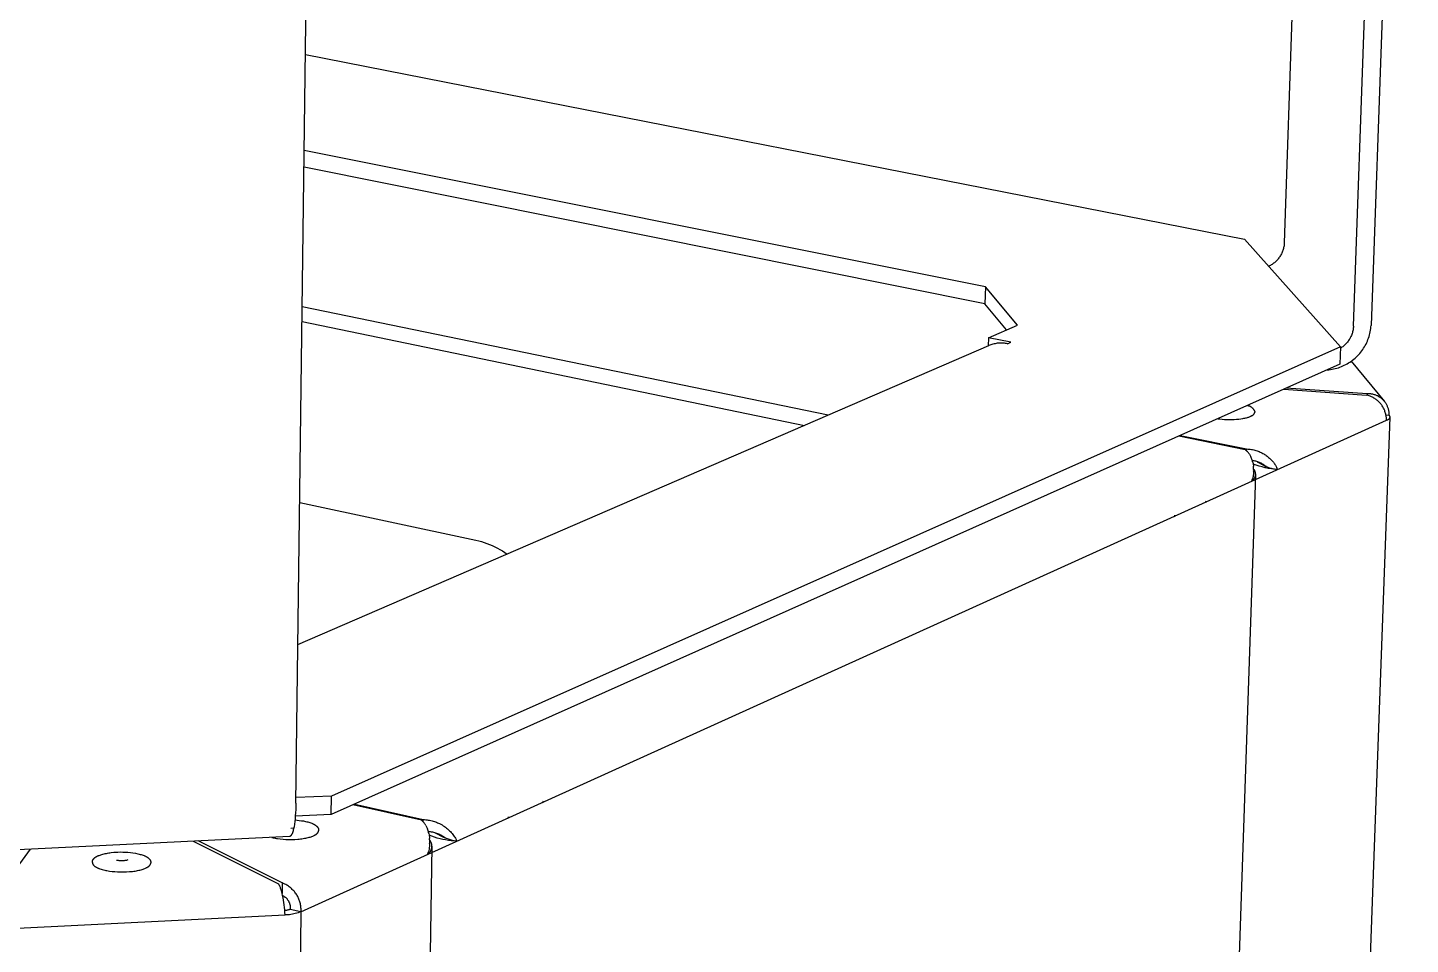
# Model space of a CAD drawing. Header units: millimetres. Extents: x -582 to 3448, y -204 to 2611.
# Drawn here: x 589 to 772, y 710.7 to 832 of the extents above; entities that cross this region are included whole.
import ezdxf

# ---------------------------------------------------------------- set-up
doc = ezdxf.new("R2010")
doc.units = ezdxf.units.MM
doc.header["$MEASUREMENT"] = 0
doc.layers.add('Domyslna', color=7, linetype='Continuous', true_color=0x000000)
doc.layers.add('Utwórz2D linie widoczne', color=7, linetype='Continuous', true_color=0x000000)

msp = doc.modelspace()

# ---------------------------------------------------------------- linework, layer by layer
at = {"layer": 'Domyslna'}
for p, q in [((625.2, 715.02), (768.81, 780.03)), ((584.96, 712.74), (623.1, 714.61)), ((625.2, 715.02), (617.9, 149.75))]:
    msp.add_line(p, q, dxfattribs=at)
at = {"layer": 'Utwórz2D linie widoczne'}
for p, q in [((764.44, 792.48), (769.59, 937.16)), ((771.96, 937.24), (766.76, 792.58)), ((759.81, 936.41), (755.29, 803.48)), ((624.54, 729.37), (626.53, 885.38)), ((625.8, 828.39), (750.03, 804)), ((715.74, 797.69), (625.64, 815.71)), ((715.68, 795.42), (625.61, 813.49)), ((750.03, 804), (762.72, 789.73)), ((755.25, 803.11), (755.23, 802.98)), ((755.27, 803.23), (755.25, 803.11)), ((755.28, 803.35), (755.27, 803.23)), ((755.29, 803.48), (755.28, 803.35)), ((754.34, 801.21), (754.25, 801.12)), ((754.42, 801.31), (754.34, 801.21)), ((754.5, 801.4), (754.42, 801.31)), ((754.58, 801.5), (754.5, 801.4)), ((754.65, 801.6), (754.58, 801.5)), ((754.72, 801.71), (754.65, 801.6)), ((754.79, 801.82), (754.72, 801.71)), ((754.85, 801.92), (754.79, 801.82)), ((754.91, 802.04), (754.85, 801.92)), ((754.96, 802.15), (754.91, 802.04)), ((755.01, 802.26), (754.96, 802.15)), ((755.06, 802.38), (755.01, 802.26)), ((755.1, 802.5), (755.06, 802.38)), ((755.14, 802.62), (755.1, 802.5)), ((755.17, 802.74), (755.14, 802.62)), ((755.2, 802.86), (755.17, 802.74)), ((755.23, 802.98), (755.2, 802.86)), ((753.35, 800.45), (753.24, 800.39)), ((753.46, 800.51), (753.35, 800.45)), ((753.57, 800.57), (753.46, 800.51)), ((753.68, 800.64), (753.57, 800.57)), ((753.78, 800.71), (753.68, 800.64)), ((753.88, 800.79), (753.78, 800.71)), ((753.98, 800.87), (753.88, 800.79)), ((754.07, 800.95), (753.98, 800.87)), ((754.16, 801.03), (754.07, 800.95)), ((754.25, 801.12), (754.16, 801.03)), ((715.74, 797.69), (715.68, 795.42)), ((719.99, 792.59), (715.74, 797.69)), ((694.96, 780.72), (625.37, 795.04)), ((718.55, 791.97), (715.68, 795.42)), ((625.35, 793.07), (691.81, 779.35)), ((716.16, 790.93), (719.99, 792.59)), ((764.4, 792.1), (764.38, 791.98)), ((764.42, 792.23), (764.4, 792.1)), ((764.43, 792.35), (764.42, 792.23)), ((764.44, 792.48), (764.43, 792.35)), ((766.69, 791.94), (766.72, 792.16)), ((766.72, 792.16), (766.75, 792.37)), ((766.75, 792.37), (766.76, 792.58)), ((716.16, 790.93), (716.13, 789.87)), ((719.12, 790.34), (716.16, 790.93)), ((717.3, 790.21), (717.16, 790.19)), ((717.44, 790.22), (717.3, 790.21)), ((717.58, 790.23), (717.44, 790.22)), ((717.72, 790.24), (717.58, 790.23)), ((717.86, 790.24), (717.72, 790.24)), ((718, 790.24), (717.86, 790.24)), ((718.14, 790.23), (718, 790.24)), ((718.28, 790.22), (718.14, 790.23)), ((718.41, 790.2), (718.28, 790.22)), ((718.55, 790.18), (718.41, 790.2)), ((718.69, 790.15), (719.12, 790.34)), ((763.57, 790.28), (763.49, 790.19)), ((763.65, 790.38), (763.57, 790.28)), ((763.73, 790.48), (763.65, 790.38)), ((763.8, 790.58), (763.73, 790.48)), ((763.87, 790.69), (763.8, 790.58)), ((763.94, 790.8), (763.87, 790.69)), ((764, 790.91), (763.94, 790.8)), ((764.06, 791.02), (764, 790.91)), ((764.11, 791.13), (764.06, 791.02)), ((764.16, 791.25), (764.11, 791.13)), ((764.21, 791.37), (764.16, 791.25)), ((764.25, 791.49), (764.21, 791.37)), ((764.29, 791.61), (764.25, 791.49)), ((764.33, 791.73), (764.29, 791.61)), ((764.36, 791.85), (764.33, 791.73)), ((764.38, 791.98), (764.36, 791.85)), ((766.1, 790.11), (766.19, 790.3)), ((766.19, 790.3), (766.28, 790.5)), ((766.28, 790.5), (766.36, 790.7)), ((766.36, 790.7), (766.43, 790.9)), ((766.43, 790.9), (766.5, 791.11)), ((766.5, 791.11), (766.56, 791.31)), ((766.56, 791.31), (766.61, 791.52)), ((766.61, 791.52), (766.65, 791.73)), ((766.65, 791.73), (766.69, 791.94)), ((624.8, 750.36), (716.22, 789.91)), ((762.72, 789.73), (629.24, 730.32)), ((716.35, 789.97), (716.22, 789.91)), ((716.48, 790.01), (716.35, 789.97)), ((716.62, 790.06), (716.48, 790.01)), ((716.75, 790.1), (716.62, 790.06)), ((716.89, 790.13), (716.75, 790.1)), ((717.02, 790.16), (716.89, 790.13)), ((717.16, 790.19), (717.02, 790.16)), ((718.69, 790.15), (718.55, 790.18)), ((762.72, 789.73), (762.63, 787.44)), ((762.82, 789.61), (762.71, 789.54)), ((762.92, 789.68), (762.82, 789.61)), ((763.02, 789.76), (762.92, 789.68)), ((763.12, 789.84), (763.02, 789.76)), ((763.22, 789.92), (763.12, 789.84)), ((763.31, 790.01), (763.22, 789.92)), ((763.4, 790.1), (763.31, 790.01)), ((763.49, 790.19), (763.4, 790.1)), ((764.66, 788.25), (764.82, 788.4)), ((764.82, 788.4), (764.97, 788.55)), ((764.97, 788.55), (765.12, 788.7)), ((765.12, 788.7), (765.26, 788.86)), ((765.26, 788.86), (765.4, 789.03)), ((765.4, 789.03), (765.53, 789.2)), ((765.53, 789.2), (765.66, 789.37)), ((765.66, 789.37), (765.78, 789.55)), ((765.78, 789.55), (765.89, 789.73)), ((765.89, 789.73), (766, 789.92)), ((766, 789.92), (766.1, 790.11)), ((762.63, 787.44), (629.2, 727.87)), ((760.96, 786.69), (761.18, 786.71)), ((761.18, 786.71), (761.39, 786.74)), ((761.39, 786.74), (761.6, 786.77)), ((761.6, 786.77), (761.81, 786.81)), ((761.81, 786.81), (762.02, 786.86)), ((762.02, 786.86), (762.23, 786.92)), ((762.23, 786.92), (762.44, 786.98)), ((762.44, 786.98), (762.64, 787.05)), ((762.64, 787.05), (762.84, 787.13)), ((762.84, 787.13), (763.04, 787.21)), ((763.04, 787.21), (763.23, 787.3)), ((763.23, 787.3), (763.42, 787.4)), ((763.42, 787.4), (763.61, 787.5)), ((763.61, 787.5), (763.8, 787.61)), ((763.8, 787.61), (763.98, 787.73)), ((763.98, 787.73), (764.16, 787.85)), ((764.14, 787.84), (768.53, 782.53)), ((764.16, 787.85), (764.33, 787.98)), ((764.33, 787.98), (764.5, 788.11)), ((764.5, 788.11), (764.66, 788.25)), ((755.24, 784.14), (766.18, 783.37)), ((766.26, 783.53), (755.55, 784.28)), ((766.29, 783.34), (766.18, 783.37)), ((766.36, 783.53), (766.26, 783.53)), ((766.26, 783.53), (766.26, 783.35)), ((766.4, 783.31), (766.29, 783.34)), ((766.45, 783.53), (766.36, 783.53)), ((766.52, 783.27), (766.4, 783.31)), ((766.55, 783.53), (766.45, 783.53)), ((766.63, 783.23), (766.52, 783.27)), ((766.64, 783.52), (766.55, 783.53)), ((766.74, 783.19), (766.63, 783.23)), ((766.74, 783.51), (766.64, 783.52)), ((766.83, 783.5), (766.74, 783.51)), ((766.84, 783.14), (766.74, 783.19)), ((766.92, 783.48), (766.83, 783.5)), ((766.95, 783.09), (766.84, 783.14)), ((767.02, 783.46), (766.92, 783.48)), ((767.05, 783.03), (766.95, 783.09)), ((767.11, 783.44), (767.02, 783.46)), ((767.15, 782.97), (767.05, 783.03)), ((767.2, 783.41), (767.11, 783.44)), ((767.25, 782.91), (767.15, 782.97)), ((767.29, 783.38), (767.2, 783.41)), ((767.35, 782.84), (767.25, 782.91)), ((767.38, 783.35), (767.29, 783.38)), ((767.47, 783.31), (767.38, 783.35)), ((767.56, 783.28), (767.47, 783.31)), ((767.64, 783.24), (767.56, 783.28)), ((767.73, 783.19), (767.64, 783.24)), ((767.81, 783.14), (767.73, 783.19)), ((767.89, 783.09), (767.81, 783.14)), ((767.97, 783.04), (767.89, 783.09)), ((768.04, 782.99), (767.97, 783.04)), ((768.12, 782.93), (768.04, 782.99)), ((768.19, 782.87), (768.12, 782.93)), ((750.43, 781.99), (750.48, 781.98)), ((750.48, 781.98), (750.52, 781.97)), ((750.52, 781.97), (750.56, 781.96)), ((750.56, 781.96), (750.6, 781.95)), ((750.6, 781.95), (750.64, 781.93)), ((750.64, 781.93), (750.68, 781.92)), ((750.68, 781.92), (750.72, 781.9)), ((750.72, 781.9), (750.76, 781.88)), ((750.76, 781.88), (750.8, 781.86)), ((750.8, 781.86), (750.83, 781.84)), ((750.83, 781.84), (750.87, 781.82)), ((750.87, 781.82), (750.9, 781.79)), ((750.9, 781.79), (750.94, 781.77)), ((750.94, 781.77), (750.97, 781.74)), ((750.97, 781.74), (751.01, 781.72)), ((751.01, 781.72), (751.04, 781.69)), ((751.04, 781.69), (751.07, 781.66)), ((751.07, 781.66), (751.1, 781.63)), ((751.1, 781.63), (751.13, 781.6)), ((751.13, 781.6), (751.16, 781.56)), ((751.16, 781.56), (751.18, 781.53)), ((751.18, 781.53), (751.21, 781.5)), ((751.21, 781.5), (751.23, 781.46)), ((751.23, 781.46), (751.25, 781.42)), ((751.25, 781.42), (751.28, 781.39)), ((751.28, 781.39), (751.3, 781.35)), ((751.3, 781.35), (751.32, 781.31)), ((751.32, 781.31), (751.33, 781.27)), ((751.33, 781.27), (751.35, 781.23)), ((751.35, 781.23), (751.37, 781.19)), ((751.37, 781.19), (751.38, 781.15)), ((751.37, 781.06), (751.38, 781.07)), ((751.37, 781.05), (751.37, 781.06)), ((751.37, 781.04), (751.37, 781.05)), ((751.38, 781.15), (751.38, 781.08)), ((751.38, 781.07), (751.38, 781.08)), ((767.45, 782.77), (767.35, 782.84)), ((767.54, 782.7), (767.45, 782.77)), ((767.63, 782.63), (767.54, 782.7)), ((767.72, 782.55), (767.63, 782.63)), ((767.8, 782.47), (767.72, 782.55)), ((767.88, 782.38), (767.8, 782.47)), ((767.96, 782.3), (767.88, 782.38)), ((768.04, 782.21), (767.96, 782.3)), ((768.11, 782.11), (768.04, 782.21)), ((768.18, 782.02), (768.11, 782.11)), ((768.25, 781.92), (768.18, 782.02)), ((768.26, 782.81), (768.19, 782.87)), ((768.31, 781.82), (768.25, 781.92)), ((768.33, 782.74), (768.26, 782.81)), ((768.37, 781.72), (768.31, 781.82)), ((768.4, 782.67), (768.33, 782.74)), ((768.43, 781.62), (768.37, 781.72)), ((768.46, 782.6), (768.4, 782.67)), ((768.48, 781.51), (768.43, 781.62)), ((768.53, 782.53), (768.46, 782.6)), ((768.53, 781.4), (768.48, 781.51)), ((768.59, 782.46), (768.53, 782.53)), ((768.57, 781.3), (768.53, 781.4)), ((768.61, 781.19), (768.57, 781.3)), ((768.64, 782.38), (768.59, 782.46)), ((768.65, 781.07), (768.61, 781.19)), ((768.7, 782.3), (768.64, 782.38)), ((768.68, 780.96), (768.65, 781.07)), ((768.75, 782.22), (768.7, 782.3)), ((768.8, 782.14), (768.75, 782.22)), ((768.84, 782.06), (768.8, 782.14)), ((768.89, 781.97), (768.84, 782.06)), ((768.93, 781.89), (768.89, 781.97)), ((768.96, 781.8), (768.93, 781.89)), ((769, 781.71), (768.96, 781.8)), ((769.03, 781.62), (769, 781.71)), ((769.06, 781.53), (769.03, 781.62)), ((769.08, 781.44), (769.06, 781.53)), ((769.1, 781.35), (769.08, 781.44)), ((769.12, 781.25), (769.1, 781.35)), ((769.14, 781.16), (769.12, 781.25)), ((769.15, 781.07), (769.14, 781.16)), ((769.16, 780.97), (769.15, 781.07)), ((746.49, 780.23), (746.77, 780.2)), ((746.77, 780.2), (747.07, 780.17)), ((747.07, 780.17), (747.38, 780.14)), ((747.38, 780.14), (747.7, 780.13)), ((747.7, 780.13), (748.02, 780.13)), ((748.02, 780.13), (748.34, 780.13)), ((748.34, 780.13), (748.66, 780.14)), ((748.66, 780.14), (748.97, 780.16)), ((748.97, 780.16), (749.27, 780.19)), ((749.27, 780.19), (749.56, 780.22)), ((749.56, 780.22), (749.82, 780.26)), ((749.82, 780.26), (749.95, 780.29)), ((749.95, 780.29), (750.07, 780.31)), ((769.25, 780.43), (749.99, 251.73)), ((750.07, 780.31), (750.19, 780.34)), ((750.19, 780.34), (750.3, 780.37)), ((750.3, 780.37), (750.41, 780.4)), ((750.41, 780.4), (750.5, 780.43)), ((750.5, 780.43), (750.6, 780.46)), ((750.6, 780.46), (750.69, 780.49)), ((750.69, 780.49), (750.77, 780.52)), ((750.77, 780.52), (750.84, 780.55)), ((750.84, 780.55), (750.9, 780.58)), ((750.9, 780.58), (750.96, 780.61)), ((750.96, 780.61), (751.01, 780.64)), ((751.01, 780.64), (751.03, 780.65)), ((751.03, 780.65), (751.06, 780.66)), ((751.06, 780.66), (751.08, 780.68)), ((751.08, 780.68), (751.1, 780.7)), ((751.1, 780.7), (751.13, 780.71)), ((751.13, 780.71), (751.15, 780.73)), ((751.15, 780.73), (751.17, 780.74)), ((751.17, 780.74), (751.19, 780.76)), ((751.19, 780.76), (751.21, 780.77)), ((751.21, 780.77), (751.23, 780.79)), ((751.23, 780.79), (751.24, 780.81)), ((751.24, 780.81), (751.26, 780.82)), ((751.26, 780.82), (751.27, 780.83)), ((751.27, 780.84), (751.28, 780.85)), ((751.27, 780.83), (751.27, 780.84)), ((751.28, 780.85), (751.29, 780.86)), ((751.29, 780.87), (751.3, 780.88)), ((751.29, 780.86), (751.29, 780.87)), ((751.3, 780.88), (751.31, 780.88)), ((751.31, 780.89), (751.32, 780.9)), ((751.31, 780.88), (751.31, 780.89)), ((751.32, 780.91), (751.33, 780.92)), ((751.32, 780.9), (751.32, 780.91)), ((751.33, 780.93), (751.34, 780.94)), ((751.33, 780.92), (751.33, 780.93)), ((751.34, 780.95), (751.35, 780.96)), ((751.34, 780.94), (751.34, 780.95)), ((751.35, 780.96), (751.35, 780.97)), ((751.35, 780.97), (751.36, 780.97)), ((751.36, 781), (751.37, 781.01)), ((751.36, 780.99), (751.36, 781)), ((751.36, 780.98), (751.36, 780.99)), ((751.36, 780.97), (751.36, 780.98)), ((751.37, 781.03), (751.37, 781.04)), ((751.37, 781.02), (751.37, 781.03)), ((751.37, 781.01), (751.37, 781.02)), ((768.71, 780.85), (768.68, 780.96)), ((768.74, 780.73), (768.71, 780.85)), ((768.76, 780.62), (768.74, 780.73)), ((769.16, 780.69), (768.75, 780.67)), ((768.78, 780.5), (768.76, 780.62)), ((768.79, 780.38), (768.78, 780.5)), ((768.8, 780.27), (768.79, 780.38)), ((768.81, 780.15), (768.8, 780.27)), ((768.81, 780.03), (768.81, 780.15)), ((768.83, 780.03), (768.81, 780.03)), ((768.84, 780.03), (768.83, 780.03)), ((768.85, 780.04), (768.84, 780.03)), ((768.87, 780.04), (768.85, 780.04)), ((768.88, 780.04), (768.87, 780.04)), ((768.9, 780.04), (768.88, 780.04)), ((768.91, 780.05), (768.9, 780.04)), ((768.93, 780.05), (768.91, 780.05)), ((768.94, 780.06), (768.93, 780.05)), ((768.96, 780.06), (768.94, 780.06)), ((768.97, 780.07), (768.96, 780.06)), ((768.98, 780.07), (768.97, 780.07)), ((769, 780.08), (768.98, 780.07)), ((769.01, 780.09), (769, 780.08)), ((769.02, 780.09), (769.01, 780.09)), ((769.03, 780.1), (769.02, 780.09)), ((769.05, 780.11), (769.03, 780.1)), ((769.06, 780.12), (769.05, 780.11)), ((769.07, 780.13), (769.06, 780.12)), ((769.08, 780.14), (769.07, 780.13)), ((769.09, 780.15), (769.08, 780.14)), ((769.1, 780.16), (769.09, 780.15)), ((769.11, 780.17), (769.1, 780.16)), ((769.12, 780.18), (769.11, 780.17)), ((769.13, 780.19), (769.12, 780.18)), ((769.14, 780.2), (769.13, 780.19)), ((769.15, 780.21), (769.14, 780.2)), ((769.16, 780.22), (769.15, 780.21)), ((769.16, 780.88), (769.16, 780.97)), ((769.16, 780.78), (769.16, 780.88)), ((769.16, 780.69), (769.16, 780.78)), ((769.16, 780.69), (769.17, 780.67)), ((769.17, 780.24), (769.16, 780.22)), ((769.17, 780.67), (769.18, 780.66)), ((769.18, 780.26), (769.17, 780.25)), ((769.17, 780.25), (769.17, 780.24)), ((769.18, 780.66), (769.18, 780.65)), ((769.18, 780.65), (769.19, 780.63)), ((769.19, 780.28), (769.18, 780.26)), ((769.19, 780.63), (769.2, 780.62)), ((769.2, 780.3), (769.19, 780.29)), ((769.19, 780.29), (769.19, 780.28)), ((769.2, 780.62), (769.2, 780.61)), ((769.2, 780.61), (769.21, 780.59)), ((769.21, 780.32), (769.2, 780.3)), ((769.21, 780.59), (769.21, 780.58)), ((769.21, 780.58), (769.22, 780.56)), ((769.22, 780.36), (769.21, 780.35)), ((769.21, 780.35), (769.21, 780.33)), ((769.21, 780.33), (769.21, 780.32)), ((769.22, 780.56), (769.22, 780.55)), ((769.22, 780.55), (769.22, 780.54)), ((769.22, 780.54), (769.22, 780.52)), ((769.22, 780.52), (769.23, 780.51)), ((769.23, 780.4), (769.22, 780.39)), ((769.22, 780.39), (769.22, 780.37)), ((769.22, 780.37), (769.22, 780.36)), ((769.23, 780.51), (769.23, 780.49)), ((769.23, 780.49), (769.23, 780.48)), ((769.23, 780.48), (769.23, 780.46)), ((769.23, 780.46), (769.23, 780.45)), ((769.23, 780.45), (769.23, 780.43)), ((769.23, 780.43), (769.23, 780.42)), ((769.23, 780.42), (769.23, 780.4)), ((750.1, 776.13), (741.32, 777.92)), ((741.53, 778.02), (750.31, 776.23)), ((750.1, 776.13), (750.14, 776.1)), ((750.14, 776.1), (750.19, 776.07)), ((750.19, 776.07), (750.23, 776.04)), ((750.23, 776.04), (750.28, 776)), ((750.28, 776), (750.32, 775.96)), ((750.3, 775.98), (750.31, 776.23)), ((750.31, 776.23), (750.46, 776.22)), ((750.32, 775.96), (750.36, 775.93)), ((750.36, 775.93), (750.4, 775.89)), ((750.45, 775.83), (750.4, 775.89)), ((750.5, 775.77), (750.45, 775.83)), ((750.46, 776.22), (750.62, 776.21)), ((750.55, 775.71), (750.5, 775.77)), ((750.6, 775.65), (750.55, 775.71)), ((750.64, 775.59), (750.6, 775.65)), ((750.62, 776.21), (750.78, 776.2)), ((750.68, 775.53), (750.64, 775.59)), ((750.78, 776.2), (750.93, 776.17)), ((750.93, 776.17), (751.09, 776.15)), ((751.09, 776.15), (751.24, 776.11)), ((751.24, 776.11), (751.39, 776.08)), ((751.39, 776.08), (751.54, 776.03)), ((751.54, 776.03), (751.69, 775.99)), ((751.69, 775.99), (751.82, 775.94)), ((751.82, 775.94), (751.95, 775.89)), ((751.95, 775.89), (752.08, 775.83)), ((752.08, 775.83), (752.21, 775.78)), ((752.21, 775.78), (752.33, 775.71)), ((752.33, 775.71), (752.45, 775.65)), ((752.45, 775.65), (752.57, 775.58)), ((752.57, 775.58), (752.69, 775.51)), ((750.68, 775.53), (750.74, 775.44)), ((750.74, 775.44), (750.79, 775.35)), ((750.79, 775.35), (750.83, 775.26)), ((750.83, 775.26), (750.88, 775.17)), ((750.88, 775.17), (750.92, 775.08)), ((750.96, 774.97), (750.92, 775.08)), ((751, 774.87), (750.96, 774.97)), ((751.04, 774.76), (751, 774.87)), ((751.07, 774.65), (751.04, 774.76)), ((751.18, 774.67), (751.06, 774.68)), ((751.1, 774.55), (751.07, 774.65)), ((751.1, 774.55), (751.13, 774.43)), ((751.13, 774.43), (751.16, 774.31)), ((751.16, 774.31), (751.18, 774.19)), ((751.56, 774.08), (751.17, 774.21)), ((751.3, 774.65), (751.18, 774.67)), ((751.18, 774.19), (751.2, 774.07)), ((751.2, 774.07), (751.21, 773.95)), ((751.22, 773.82), (751.21, 773.95)), ((751.23, 773.69), (751.22, 773.82)), ((751.42, 774.62), (751.3, 774.65)), ((751.53, 774.6), (751.42, 774.62)), ((751.65, 774.56), (751.53, 774.6)), ((751.96, 773.96), (751.56, 774.08)), ((751.77, 774.53), (751.65, 774.56)), ((751.7, 774.55), (751.97, 774.38)), ((751.88, 774.49), (751.77, 774.53)), ((751.99, 774.45), (751.88, 774.49)), ((752.36, 773.85), (751.96, 773.96)), ((751.97, 774.38), (752.26, 774.22)), ((752.1, 774.4), (751.99, 774.45)), ((752.21, 774.35), (752.1, 774.4)), ((752.32, 774.29), (752.21, 774.35)), ((752.26, 774.22), (752.54, 774.07)), ((752.42, 774.24), (752.32, 774.29)), ((752.76, 773.75), (752.36, 773.85)), ((752.52, 774.17), (752.42, 774.24)), ((752.63, 774.11), (752.52, 774.17)), ((752.54, 774.07), (752.7, 773.99)), ((752.72, 774.04), (752.63, 774.11)), ((752.69, 775.51), (752.8, 775.44)), ((752.7, 773.99), (752.86, 773.92)), ((752.82, 773.97), (752.72, 774.04)), ((753.17, 773.67), (752.76, 773.75)), ((752.8, 775.44), (752.91, 775.36)), ((752.92, 773.9), (752.82, 773.97)), ((752.86, 773.92), (753.03, 773.86)), ((752.91, 775.36), (753.02, 775.28)), ((753.02, 775.28), (753.12, 775.2)), ((753.03, 773.86), (753.19, 773.8)), ((753.12, 775.2), (753.22, 775.12)), ((753.19, 773.8), (753.36, 773.74)), ((753.22, 775.12), (753.32, 775.03)), ((753.32, 775.03), (753.42, 774.94)), ((753.36, 773.74), (753.53, 773.7)), ((753.42, 774.95), (753.51, 774.86)), ((753.51, 774.86), (753.6, 774.77)), ((753.6, 774.77), (753.68, 774.67)), ((753.68, 774.67), (753.76, 774.58)), ((753.76, 774.58), (753.84, 774.48)), ((753.84, 774.48), (753.91, 774.39)), ((753.91, 774.39), (753.98, 774.29)), ((753.98, 774.29), (754.05, 774.2)), ((754.05, 774.2), (754.11, 774.1)), ((754.11, 774.1), (754.17, 774)), ((754.17, 774), (754.22, 773.9)), ((754.22, 773.9), (754.27, 773.81)), ((754.27, 773.81), (754.32, 773.71)), ((751.46, 772.78), (733.54, 238.73)), ((750.99, 771.97), (751.09, 772.3)), ((751.02, 771.99), (750.99, 771.97)), ((751.05, 772.01), (751.02, 771.99)), ((751.08, 772.04), (751.05, 772.01)), ((751.11, 772.07), (751.08, 772.04)), ((751.12, 772.44), (751.09, 772.3)), ((751.14, 772.1), (751.11, 772.07)), ((751.15, 772.58), (751.12, 772.44)), ((751.17, 772.12), (751.14, 772.1)), ((751.18, 772.73), (751.15, 772.58)), ((751.19, 772.15), (751.17, 772.12)), ((751.2, 772.87), (751.18, 772.73)), ((751.22, 772.18), (751.19, 772.15)), ((751.21, 773.01), (751.2, 772.87)), ((751.23, 773.16), (751.21, 773.01)), ((751.24, 772.22), (751.22, 772.18)), ((751.23, 773.56), (751.23, 773.69)), ((751.23, 773.57), (751.26, 773.54)), ((751.24, 773.43), (751.23, 773.56)), ((751.23, 773.3), (751.24, 773.43)), ((751.23, 773.3), (751.23, 773.16)), ((751.26, 772.25), (751.24, 772.22)), ((751.26, 773.54), (751.28, 773.5)), ((751.28, 772.28), (751.26, 772.25)), ((751.28, 773.5), (751.3, 773.47)), ((751.3, 772.31), (751.28, 772.28)), ((751.3, 773.47), (751.32, 773.44)), ((751.32, 772.35), (751.3, 772.31)), ((751.32, 773.44), (751.34, 773.4)), ((751.34, 772.38), (751.32, 772.35)), ((751.34, 773.4), (751.35, 773.37)), ((751.36, 772.42), (751.34, 772.38)), ((751.35, 773.37), (751.37, 773.33)), ((751.37, 772.45), (751.36, 772.42)), ((751.37, 773.33), (751.38, 773.29)), ((751.39, 772.49), (751.37, 772.45)), ((751.38, 773.29), (751.4, 773.26)), ((751.4, 772.53), (751.39, 772.49)), ((751.4, 773.26), (751.41, 773.22)), ((751.41, 772.56), (751.4, 772.53)), ((751.41, 773.22), (751.42, 773.18)), ((751.42, 772.6), (751.41, 772.56)), ((751.42, 773.18), (751.43, 773.14)), ((751.43, 772.64), (751.42, 772.6)), ((751.43, 773.14), (751.44, 773.11)), ((751.44, 772.68), (751.43, 772.64)), ((751.44, 773.11), (751.44, 773.07)), ((751.44, 773.07), (751.45, 773.03)), ((751.45, 772.72), (751.44, 772.68)), ((751.45, 773.03), (751.45, 772.99)), ((751.45, 772.99), (751.46, 772.95)), ((751.46, 772.83), (751.45, 772.79)), ((751.45, 772.79), (751.45, 772.76)), ((751.45, 772.76), (751.45, 772.72)), ((751.46, 772.95), (751.46, 772.91)), ((751.46, 772.91), (751.46, 772.87)), ((751.46, 772.87), (751.46, 772.83)), ((753.58, 773.6), (753.17, 773.67)), ((753.53, 773.7), (753.7, 773.65)), ((753.99, 773.55), (753.58, 773.6)), ((753.7, 773.65), (753.87, 773.62)), ((753.87, 773.62), (754.4, 773.51)), ((754.4, 773.51), (753.99, 773.55)), ((754.32, 773.71), (754.36, 773.61)), ((754.36, 773.61), (754.4, 773.51)), ((625.04, 769.14), (648.35, 764.16)), ((744.98, 769.25), (744.86, 769.27)), ((744.86, 769.19), (744.98, 769.25)), ((740.85, 767.38), (740.73, 767.4)), ((740.73, 767.32), (740.85, 767.38)), ((648.35, 764.16), (648.72, 764.08)), ((648.72, 764.08), (649.08, 763.98)), ((649.08, 763.98), (649.45, 763.86)), ((649.45, 763.86), (649.81, 763.74)), ((649.81, 763.74), (650.16, 763.6)), ((650.16, 763.6), (650.51, 763.46)), ((650.51, 763.46), (650.86, 763.3)), ((650.86, 763.3), (651.2, 763.13)), ((651.2, 763.13), (651.53, 762.95)), ((651.53, 762.95), (651.86, 762.76)), ((651.86, 762.76), (652.18, 762.56)), ((652.18, 762.56), (652.49, 762.34)), ((629.24, 730.32), (624.55, 730.12)), ((629.2, 727.87), (629.24, 730.32)), ((624.49, 728.12), (624.46, 727.71)), ((624.51, 728.53), (624.49, 728.12)), ((624.54, 729.37), (624.51, 728.53)), ((641.15, 727.12), (632.08, 729.15)), ((632.32, 729.26), (641.39, 727.22)), ((657.17, 729.49), (657.31, 729.56)), ((657.31, 729.56), (657.18, 729.59)), ((624.29, 726.27), (624.26, 726.12)), ((624.34, 726.6), (624.29, 726.27)), ((624.39, 726.95), (624.34, 726.6)), ((624.43, 727.32), (624.39, 726.95)), ((624.41, 727.17), (624.7, 727.15)), ((624.46, 727.71), (624.43, 727.32)), ((629.2, 727.87), (624.46, 727.67)), ((624.58, 726.2), (624.59, 726.2)), ((624.7, 727.15), (624.98, 727.11)), ((624.98, 727.11), (625.26, 727.07)), ((625.26, 727.07), (625.54, 727.03)), ((625.54, 727.03), (625.81, 726.97)), ((625.81, 726.97), (625.97, 726.93)), ((625.97, 726.93), (626.11, 726.9)), ((626.11, 726.9), (626.25, 726.86)), ((626.25, 726.86), (626.38, 726.82)), ((626.38, 726.82), (626.51, 726.77)), ((626.51, 726.77), (626.63, 726.73)), ((626.63, 726.73), (626.69, 726.7)), ((626.69, 726.7), (626.75, 726.68)), ((626.75, 726.68), (626.8, 726.65)), ((626.8, 726.65), (626.86, 726.63)), ((626.86, 726.63), (626.91, 726.6)), ((626.91, 726.6), (626.96, 726.58)), ((626.96, 726.58), (627.01, 726.55)), ((627.01, 726.55), (627.05, 726.52)), ((627.05, 726.52), (627.1, 726.49)), ((627.1, 726.49), (627.14, 726.46)), ((627.14, 726.46), (627.18, 726.43)), ((627.18, 726.43), (627.22, 726.4)), ((627.22, 726.4), (627.24, 726.39)), ((627.24, 726.39), (627.25, 726.37)), ((627.25, 726.37), (627.27, 726.36)), ((627.27, 726.36), (627.29, 726.34)), ((627.29, 726.34), (627.31, 726.32)), ((627.31, 726.32), (627.32, 726.31)), ((627.32, 726.31), (627.34, 726.29)), ((627.34, 726.29), (627.35, 726.28)), ((627.35, 726.28), (627.37, 726.26)), ((627.37, 726.26), (627.38, 726.24)), ((627.38, 726.24), (627.39, 726.22)), ((627.39, 726.22), (627.41, 726.21)), ((627.41, 726.21), (627.42, 726.19)), ((627.42, 726.19), (627.43, 726.17)), ((627.43, 726.17), (627.44, 726.15)), ((641.15, 727.12), (641.19, 727.08)), ((641.19, 727.08), (641.24, 727.04)), ((641.24, 727.04), (641.28, 727)), ((641.28, 727), (641.33, 726.96)), ((641.33, 726.96), (641.37, 726.92)), ((641.37, 726.92), (641.41, 726.88)), ((641.38, 726.9), (641.39, 727.22)), ((641.39, 727.22), (641.56, 727.22)), ((641.41, 726.88), (641.44, 726.84)), ((641.49, 726.78), (641.44, 726.84)), ((641.54, 726.71), (641.49, 726.78)), ((641.59, 726.65), (641.54, 726.71)), ((641.56, 727.22), (641.72, 727.2)), ((641.63, 726.58), (641.59, 726.65)), ((641.68, 726.51), (641.63, 726.58)), ((641.72, 726.45), (641.68, 726.51)), ((641.72, 727.2), (641.89, 727.19)), ((641.72, 726.45), (641.77, 726.35)), ((641.77, 726.35), (641.82, 726.25)), ((641.82, 726.25), (641.87, 726.16)), ((641.89, 727.19), (642.05, 727.16)), ((642.05, 727.16), (642.22, 727.13)), ((642.22, 727.13), (642.38, 727.1)), ((642.38, 727.1), (642.55, 727.06)), ((642.55, 727.06), (642.71, 727.01)), ((642.71, 727.01), (642.87, 726.96)), ((642.87, 726.96), (643.01, 726.91)), ((643.01, 726.91), (643.15, 726.86)), ((643.15, 726.86), (643.28, 726.8)), ((643.28, 726.8), (643.42, 726.74)), ((643.42, 726.74), (643.55, 726.68)), ((643.55, 726.68), (643.71, 726.59)), ((643.71, 726.59), (643.87, 726.5)), ((643.87, 726.5), (644.03, 726.41)), ((644.03, 726.41), (644.18, 726.31)), ((644.18, 726.31), (644.32, 726.2)), ((644.32, 726.2), (644.46, 726.09)), ((652.73, 727.48), (652.59, 727.51)), ((652.59, 727.42), (652.73, 727.48)), ((623.67, 724.97), (581.71, 722.94)), ((610.95, 724.36), (622.22, 718.73)), ((622.73, 718.83), (611.59, 724.39)), ((621.35, 724.86), (621.51, 724.82)), ((621.51, 724.82), (621.65, 724.79)), ((621.65, 724.79), (621.8, 724.76)), ((621.8, 724.76), (621.96, 724.73)), ((621.96, 724.73), (622.12, 724.71)), ((622.12, 724.71), (622.47, 724.66)), ((622.47, 724.66), (622.83, 724.62)), ((622.83, 724.62), (623.21, 724.6)), ((623.21, 724.6), (623.6, 724.59)), ((623.6, 724.59), (624, 724.59)), ((623.69, 724.97), (623.68, 724.97)), ((623.68, 724.97), (623.68, 724.97)), ((623.7, 724.97), (623.69, 724.97)), ((623.69, 724.97), (623.69, 724.97)), ((623.71, 724.98), (623.7, 724.97)), ((623.7, 724.97), (623.7, 724.97)), ((623.72, 724.98), (623.71, 724.98)), ((623.73, 724.98), (623.72, 724.98)), ((623.72, 724.98), (623.72, 724.98)), ((623.74, 724.98), (623.73, 724.98)), ((623.73, 724.98), (623.73, 724.98)), ((623.75, 724.99), (623.74, 724.99)), ((623.74, 724.99), (623.74, 724.98)), ((623.76, 724.99), (623.75, 724.99)), ((623.75, 724.99), (623.75, 724.99)), ((623.77, 725), (623.76, 725)), ((623.76, 725), (623.76, 724.99)), ((623.78, 725), (623.77, 725)), ((623.77, 725), (623.77, 725)), ((623.79, 725.01), (623.78, 725.01)), ((623.78, 725.01), (623.78, 725)), ((623.8, 725.02), (623.79, 725.01)), ((623.81, 725.02), (623.8, 725.02)), ((623.8, 725.02), (623.8, 725.02)), ((623.82, 725.03), (623.81, 725.03)), ((623.81, 725.03), (623.81, 725.02)), ((623.83, 725.04), (623.82, 725.04)), ((623.82, 725.04), (623.82, 725.03)), ((623.84, 725.05), (623.83, 725.04)), ((623.85, 725.06), (623.84, 725.05)), ((623.86, 725.07), (623.85, 725.06)), ((623.87, 725.08), (623.86, 725.07)), ((623.88, 725.09), (623.87, 725.08)), ((623.88, 726.08), (624.26, 726.12)), ((623.89, 725.11), (623.88, 725.09)), ((623.9, 725.12), (623.89, 725.11)), ((623.91, 725.13), (623.9, 725.12)), ((623.92, 725.15), (623.91, 725.13)), ((623.93, 725.16), (623.92, 725.15)), ((623.94, 725.18), (623.93, 725.16)), ((623.95, 725.2), (623.94, 725.18)), ((623.96, 725.21), (623.95, 725.2)), ((623.97, 725.23), (623.96, 725.21)), ((623.99, 725.27), (623.97, 725.23)), ((624.01, 725.31), (623.99, 725.27)), ((624, 724.59), (624.39, 724.6)), ((624.03, 725.35), (624.01, 725.31)), ((624.05, 725.4), (624.03, 725.35)), ((624.07, 725.44), (624.05, 725.4)), ((624.09, 725.49), (624.07, 725.44)), ((624.11, 725.55), (624.09, 725.49)), ((624.12, 725.6), (624.11, 725.55)), ((624.16, 725.72), (624.12, 725.6)), ((624.19, 725.84), (624.16, 725.72)), ((624.23, 725.98), (624.19, 725.84)), ((624.26, 726.12), (624.23, 725.98)), ((624.39, 724.6), (624.78, 724.62)), ((624.78, 724.62), (624.97, 724.64)), ((624.97, 724.64), (625.15, 724.66)), ((625.15, 724.66), (625.33, 724.68)), ((625.33, 724.68), (625.51, 724.71)), ((625.51, 724.71), (625.68, 724.74)), ((625.68, 724.74), (625.84, 724.77)), ((625.84, 724.77), (625.99, 724.8)), ((625.99, 724.8), (626.14, 724.84)), ((626.14, 724.84), (626.28, 724.87)), ((626.28, 724.87), (626.41, 724.91)), ((626.41, 724.91), (626.54, 724.95)), ((626.54, 724.95), (626.65, 724.99)), ((626.65, 724.99), (626.76, 725.04)), ((626.76, 725.04), (626.86, 725.08)), ((626.86, 725.08), (626.94, 725.11)), ((626.94, 725.11), (627.01, 725.15)), ((627.01, 725.15), (627.04, 725.17)), ((627.04, 725.17), (627.07, 725.18)), ((627.07, 725.18), (627.11, 725.2)), ((627.11, 725.2), (627.14, 725.22)), ((627.14, 725.22), (627.17, 725.24)), ((627.17, 725.24), (627.2, 725.26)), ((627.2, 725.26), (627.22, 725.28)), ((627.22, 725.28), (627.25, 725.3)), ((627.25, 725.3), (627.28, 725.32)), ((627.28, 725.32), (627.3, 725.34)), ((627.3, 725.34), (627.33, 725.36)), ((627.33, 725.36), (627.35, 725.38)), ((627.35, 725.38), (627.37, 725.41)), ((627.37, 725.41), (627.38, 725.42)), ((627.38, 725.42), (627.39, 725.43)), ((627.39, 725.43), (627.4, 725.44)), ((627.4, 725.44), (627.41, 725.45)), ((627.41, 725.45), (627.42, 725.46)), ((627.42, 725.46), (627.43, 725.47)), ((627.43, 725.47), (627.44, 725.48)), ((627.44, 726.15), (627.45, 726.14)), ((627.44, 725.48), (627.45, 725.49)), ((627.45, 726.14), (627.46, 726.12)), ((627.45, 725.5), (627.46, 725.52)), ((627.45, 725.49), (627.45, 725.5)), ((627.46, 726.12), (627.47, 726.1)), ((627.46, 725.52), (627.47, 725.53)), ((627.47, 726.1), (627.48, 726.08)), ((627.47, 725.53), (627.48, 725.54)), ((627.48, 726.08), (627.49, 726.07)), ((627.48, 725.55), (627.49, 725.56)), ((627.48, 725.54), (627.48, 725.55)), ((627.49, 726.07), (627.5, 726.05)), ((627.49, 725.57), (627.5, 725.58)), ((627.49, 725.56), (627.49, 725.57)), ((627.5, 726.05), (627.51, 726.03)), ((627.5, 725.58), (627.51, 725.6)), ((627.51, 726.03), (627.51, 726.01)), ((627.51, 726.01), (627.52, 725.99)), ((627.51, 725.62), (627.52, 725.63)), ((627.51, 725.61), (627.51, 725.62)), ((627.51, 725.6), (627.51, 725.61)), ((627.52, 725.99), (627.52, 725.97)), ((627.52, 725.97), (627.53, 725.95)), ((627.52, 725.64), (627.53, 725.66)), ((627.52, 725.63), (627.52, 725.64)), ((627.53, 725.95), (627.53, 725.93)), ((627.53, 725.93), (627.53, 725.91)), ((627.53, 725.91), (627.54, 725.89)), ((627.53, 725.69), (627.54, 725.7)), ((627.53, 725.68), (627.53, 725.69)), ((627.53, 725.67), (627.53, 725.68)), ((627.53, 725.66), (627.53, 725.67)), ((627.54, 725.89), (627.54, 725.87)), ((627.54, 725.87), (627.54, 725.85)), ((627.54, 725.85), (627.54, 725.83)), ((627.54, 725.83), (627.54, 725.75)), ((627.54, 725.74), (627.54, 725.75)), ((627.54, 725.73), (627.54, 725.74)), ((627.54, 725.71), (627.54, 725.73)), ((627.54, 725.7), (627.54, 725.71)), ((641.87, 726.16), (641.91, 726.06)), ((641.91, 726.06), (641.95, 725.95)), ((641.99, 725.84), (641.95, 725.95)), ((642.03, 725.73), (641.99, 725.84)), ((642.06, 725.61), (642.03, 725.73)), ((642.21, 725.6), (642.06, 725.61)), ((642.09, 725.49), (642.06, 725.61)), ((642.12, 725.38), (642.09, 725.49)), ((642.12, 725.38), (642.16, 725.22)), ((642.16, 725.22), (642.18, 725.06)), ((642.52, 725.01), (642.17, 725.14)), ((642.18, 725.06), (642.2, 724.89)), ((642.2, 724.89), (642.22, 724.73)), ((642.35, 725.58), (642.21, 725.6)), ((642.23, 724.56), (642.22, 724.73)), ((642.24, 724.39), (642.23, 724.56)), ((642.26, 724.48), (642.24, 724.51)), ((642.24, 724.21), (642.24, 724.39)), ((642.29, 724.44), (642.26, 724.48)), ((642.31, 724.4), (642.29, 724.44)), ((642.34, 724.36), (642.31, 724.4)), ((642.36, 724.33), (642.34, 724.36)), ((642.49, 725.56), (642.35, 725.58)), ((642.64, 725.53), (642.49, 725.56)), ((642.88, 724.89), (642.52, 725.01)), ((642.78, 725.5), (642.64, 725.53)), ((642.92, 725.46), (642.78, 725.5)), ((643.24, 724.78), (642.88, 724.89)), ((643.05, 725.42), (642.92, 725.46)), ((643.34, 725.24), (643.01, 725.43)), ((643.19, 725.37), (643.05, 725.42)), ((643.33, 725.32), (643.19, 725.37)), ((643.61, 724.69), (643.24, 724.78)), ((643.46, 725.27), (643.33, 725.32)), ((643.67, 725.06), (643.34, 725.24)), ((643.59, 725.21), (643.46, 725.27)), ((643.72, 725.14), (643.59, 725.21)), ((643.97, 724.6), (643.61, 724.69)), ((644.01, 724.9), (643.67, 725.06)), ((643.85, 725.07), (643.72, 725.14)), ((643.97, 725), (643.85, 725.07)), ((644.1, 724.92), (643.97, 725)), ((644.34, 724.53), (643.97, 724.6)), ((644.01, 724.9), (645.08, 724.53)), ((644.21, 724.84), (644.1, 724.92)), ((644.33, 724.76), (644.21, 724.84)), ((644.71, 724.47), (644.34, 724.53)), ((644.46, 726.09), (644.6, 725.98)), ((644.6, 725.98), (644.73, 725.87)), ((645.09, 724.42), (644.71, 724.47)), ((644.73, 725.87), (644.86, 725.75)), ((644.86, 725.75), (644.98, 725.63)), ((644.98, 725.63), (645.09, 725.51)), ((645.08, 724.53), (645.84, 724.36)), ((645.09, 725.51), (645.2, 725.38)), ((645.46, 724.39), (645.09, 724.42)), ((645.2, 725.38), (645.3, 725.26)), ((645.3, 725.26), (645.39, 725.13)), ((645.39, 725.13), (645.48, 725)), ((645.84, 724.36), (645.46, 724.39)), ((645.48, 725), (645.57, 724.87)), ((645.57, 724.87), (645.63, 724.77)), ((645.63, 724.77), (645.69, 724.67)), ((645.69, 724.67), (645.74, 724.57)), ((645.74, 724.57), (645.79, 724.47)), ((645.79, 724.47), (645.84, 724.36)), ((584.75, 716.9), (589.41, 723.31)), ((598.5, 722.48), (598.62, 722.53)), ((598.62, 722.53), (598.74, 722.57)), ((598.74, 722.57), (598.88, 722.61)), ((598.88, 722.61), (599.01, 722.65)), ((599.01, 722.65), (599.16, 722.69)), ((599.16, 722.69), (599.31, 722.72)), ((599.31, 722.72), (599.46, 722.75)), ((599.46, 722.75), (599.62, 722.78)), ((599.62, 722.78), (599.78, 722.81)), ((599.78, 722.81), (599.94, 722.83)), ((599.94, 722.83), (600.11, 722.85)), ((600.11, 722.85), (600.46, 722.89)), ((600.46, 722.89), (600.83, 722.91)), ((600.83, 722.91), (601, 722.92)), ((601, 722.92), (601.32, 722.93)), ((601.32, 722.93), (601.65, 722.92)), ((601.65, 722.92), (601.97, 722.91)), ((601.97, 722.91), (602.3, 722.89)), ((602.3, 722.89), (602.64, 722.86)), ((602.64, 722.86), (602.97, 722.82)), ((602.97, 722.82), (603.3, 722.76)), ((603.3, 722.76), (603.63, 722.7)), ((603.63, 722.7), (603.78, 722.66)), ((603.78, 722.66), (603.92, 722.62)), ((603.92, 722.62), (604.06, 722.58)), ((604.06, 722.58), (604.2, 722.54)), ((604.2, 722.54), (604.33, 722.5)), ((642.53, 723.68), (633.67, 161.93)), ((641.96, 722.61), (642.07, 722.97)), ((641.96, 722.61), (642, 722.63)), ((642, 722.63), (642.04, 722.66)), ((642.04, 722.66), (642.07, 722.69)), ((642.11, 723.14), (642.07, 722.97)), ((642.07, 722.69), (642.1, 722.72)), ((642.1, 722.72), (642.14, 722.75)), ((642.15, 723.32), (642.11, 723.14)), ((642.14, 722.75), (642.17, 722.78)), ((642.18, 723.5), (642.15, 723.32)), ((642.17, 722.78), (642.2, 722.82)), ((642.2, 723.68), (642.18, 723.5)), ((642.22, 723.86), (642.2, 723.68)), ((642.2, 722.82), (642.23, 722.85)), ((642.23, 724.04), (642.22, 723.86)), ((642.23, 724.04), (642.24, 724.21)), ((642.23, 722.85), (642.26, 722.89)), ((642.26, 722.89), (642.28, 722.92)), ((642.28, 722.92), (642.31, 722.96)), ((642.31, 722.96), (642.33, 723)), ((642.33, 723), (642.35, 723.04)), ((642.35, 723.04), (642.38, 723.07)), ((642.38, 724.29), (642.36, 724.33)), ((642.4, 724.25), (642.38, 724.29)), ((642.38, 723.07), (642.4, 723.11)), ((642.42, 724.2), (642.4, 724.25)), ((642.4, 723.11), (642.42, 723.16)), ((642.44, 724.16), (642.42, 724.2)), ((642.42, 723.16), (642.43, 723.2)), ((642.43, 723.2), (642.45, 723.24)), ((642.45, 724.12), (642.44, 724.16)), ((642.47, 724.08), (642.45, 724.12)), ((642.45, 723.24), (642.46, 723.28)), ((642.46, 723.28), (642.48, 723.32)), ((642.48, 724.04), (642.47, 724.08)), ((642.49, 723.99), (642.48, 724.04)), ((642.48, 723.32), (642.49, 723.37)), ((642.5, 723.95), (642.49, 723.99)), ((642.49, 723.37), (642.5, 723.41)), ((642.51, 723.9), (642.5, 723.95)), ((642.5, 723.41), (642.51, 723.46)), ((642.52, 723.86), (642.51, 723.9)), ((642.51, 723.5), (642.52, 723.55)), ((642.51, 723.46), (642.51, 723.5)), ((642.52, 723.81), (642.52, 723.86)), ((642.52, 723.77), (642.52, 723.81)), ((642.53, 723.72), (642.52, 723.77)), ((642.52, 723.59), (642.53, 723.63)), ((642.52, 723.55), (642.52, 723.59)), ((642.53, 723.68), (642.53, 723.72)), ((642.53, 723.63), (642.53, 723.68)), ((597.61, 721.7), (597.62, 721.71)), ((597.61, 721.68), (597.61, 721.7)), ((597.61, 721.66), (597.61, 721.68)), ((597.61, 721.65), (597.61, 721.66)), ((597.61, 721.63), (597.61, 721.65)), ((597.61, 721.62), (597.61, 721.63)), ((597.61, 721.54), (597.61, 721.62)), ((597.61, 721.54), (597.61, 721.53)), ((597.61, 721.53), (597.61, 721.52)), ((597.61, 721.52), (597.61, 721.51)), ((597.61, 721.51), (597.61, 721.5)), ((597.61, 721.5), (597.61, 721.49)), ((597.61, 721.49), (597.61, 721.48)), ((597.61, 721.48), (597.61, 721.47)), ((597.61, 721.47), (597.61, 721.46)), ((597.61, 721.46), (597.62, 721.45)), ((597.62, 721.74), (597.63, 721.76)), ((597.62, 721.73), (597.62, 721.74)), ((597.62, 721.71), (597.62, 721.73)), ((597.62, 721.45), (597.62, 721.44)), ((597.62, 721.44), (597.62, 721.43)), ((597.62, 721.43), (597.62, 721.42)), ((597.62, 721.42), (597.63, 721.41)), ((597.63, 721.77), (597.64, 721.79)), ((597.63, 721.76), (597.63, 721.77)), ((597.63, 721.41), (597.63, 721.4)), ((597.63, 721.4), (597.63, 721.39)), ((597.63, 721.39), (597.64, 721.38)), ((597.64, 721.8), (597.65, 721.82)), ((597.64, 721.79), (597.64, 721.8)), ((597.64, 721.38), (597.64, 721.37)), ((597.64, 721.37), (597.64, 721.36)), ((597.64, 721.36), (597.65, 721.35)), ((597.65, 721.83), (597.66, 721.84)), ((597.65, 721.82), (597.65, 721.83)), ((597.65, 721.35), (597.65, 721.35)), ((597.65, 721.35), (597.66, 721.34)), ((597.66, 721.84), (597.67, 721.86)), ((597.66, 721.34), (597.66, 721.33)), ((597.66, 721.33), (597.67, 721.32)), ((597.67, 721.87), (597.68, 721.89)), ((597.67, 721.86), (597.67, 721.87)), ((597.67, 721.32), (597.67, 721.31)), ((597.67, 721.31), (597.68, 721.3)), ((597.68, 721.89), (597.69, 721.9)), ((597.68, 721.3), (597.68, 721.29)), ((597.68, 721.29), (597.69, 721.28)), ((597.69, 721.9), (597.7, 721.92)), ((597.69, 721.28), (597.7, 721.27)), ((597.7, 721.92), (597.71, 721.93)), ((597.7, 721.27), (597.71, 721.25)), ((597.71, 721.93), (597.72, 721.94)), ((597.71, 721.25), (597.72, 721.23)), ((597.72, 721.94), (597.73, 721.96)), ((597.72, 721.23), (597.74, 721.21)), ((597.73, 721.96), (597.74, 721.97)), ((597.74, 721.97), (597.75, 721.99)), ((597.74, 721.21), (597.76, 721.2)), ((597.75, 721.99), (597.76, 722)), ((597.76, 722), (597.77, 722.01)), ((597.76, 721.2), (597.77, 721.18)), ((597.77, 722.01), (597.78, 722.03)), ((597.77, 721.18), (597.79, 721.16)), ((597.78, 722.03), (597.79, 722.04)), ((597.79, 722.04), (597.8, 722.05)), ((597.79, 721.16), (597.81, 721.14)), ((597.8, 722.05), (597.83, 722.08)), ((597.81, 721.14), (597.83, 721.12)), ((597.83, 722.08), (597.85, 722.1)), ((597.83, 721.12), (597.85, 721.1)), ((597.85, 722.1), (597.88, 722.13)), ((597.85, 721.1), (597.87, 721.09)), ((597.87, 721.09), (597.89, 721.07)), ((597.88, 722.13), (597.91, 722.15)), ((597.89, 721.07), (597.92, 721.05)), ((597.91, 722.15), (597.94, 722.18)), ((597.92, 721.05), (597.94, 721.03)), ((597.94, 722.18), (597.97, 722.2)), ((597.94, 721.03), (597.97, 721.02)), ((597.97, 722.2), (598.01, 722.23)), ((597.97, 721.02), (597.99, 721)), ((597.99, 721), (598.02, 720.98)), ((598.01, 722.23), (598.04, 722.25)), ((598.02, 720.98), (598.07, 720.95)), ((598.04, 722.25), (598.07, 722.27)), ((598.07, 722.27), (598.11, 722.29)), ((598.07, 720.95), (598.13, 720.92)), ((598.11, 722.29), (598.15, 722.32)), ((598.13, 720.92), (598.19, 720.88)), ((598.15, 722.32), (598.18, 722.34)), ((598.18, 722.34), (598.22, 722.36)), ((598.19, 720.88), (598.25, 720.85)), ((598.22, 722.36), (598.26, 722.38)), ((598.25, 720.85), (598.32, 720.82)), ((598.26, 722.38), (598.3, 722.4)), ((598.3, 722.4), (598.38, 722.44)), ((598.32, 720.82), (598.39, 720.79)), ((598.38, 722.44), (598.44, 722.46)), ((598.39, 720.79), (598.46, 720.76)), ((598.44, 722.46), (598.5, 722.48)), ((598.46, 720.76), (598.53, 720.73)), ((598.53, 720.73), (598.6, 720.71)), ((598.6, 720.71), (598.76, 720.66)), ((600.8, 721.87), (600.9, 721.84)), ((600.9, 721.84), (601.01, 721.83)), ((601.01, 721.83), (601.11, 721.81)), ((601.11, 721.81), (601.22, 721.8)), ((601.22, 721.8), (601.32, 721.8)), ((601.32, 721.8), (601.43, 721.79)), ((601.43, 721.79), (601.53, 721.79)), ((601.53, 721.79), (601.64, 721.8)), ((601.64, 721.8), (601.74, 721.8)), ((601.74, 721.8), (601.85, 721.82)), ((601.85, 721.82), (601.95, 721.83)), ((601.95, 721.83), (602.06, 721.85)), ((602.06, 721.85), (602.16, 721.87)), ((602.16, 721.87), (602.26, 721.89)), ((602.26, 721.89), (602.36, 721.92)), ((604.31, 720.66), (604.43, 720.7)), ((604.33, 722.5), (604.45, 722.45)), ((604.43, 720.7), (604.54, 720.74)), ((604.45, 722.45), (604.5, 722.43)), ((604.5, 722.43), (604.56, 722.4)), ((604.54, 720.74), (604.64, 720.78)), ((604.56, 722.4), (604.62, 722.38)), ((604.62, 722.38), (604.67, 722.35)), ((604.64, 720.78), (604.71, 720.82)), ((604.67, 722.35), (604.72, 722.32)), ((604.71, 720.82), (604.79, 720.86)), ((604.72, 722.32), (604.77, 722.3)), ((604.77, 722.3), (604.82, 722.27)), ((604.79, 720.86), (604.82, 720.87)), ((604.82, 722.27), (604.86, 722.24)), ((604.82, 720.87), (604.85, 720.89)), ((604.85, 720.89), (604.89, 720.91)), ((604.86, 722.24), (604.91, 722.21)), ((604.89, 720.91), (604.92, 720.93)), ((604.91, 722.21), (604.95, 722.18)), ((604.92, 720.93), (604.95, 720.95)), ((604.95, 722.18), (604.99, 722.15)), ((604.95, 720.95), (604.98, 720.97)), ((604.98, 720.97), (605.01, 720.99)), ((604.99, 722.15), (605.01, 722.14)), ((605.01, 722.14), (605.03, 722.12)), ((605.01, 720.99), (605.04, 721.01)), ((605.03, 722.12), (605.05, 722.11)), ((605.04, 721.01), (605.07, 721.03)), ((605.05, 722.11), (605.06, 722.09)), ((605.06, 722.09), (605.08, 722.07)), ((605.07, 721.03), (605.09, 721.06)), ((605.08, 722.07), (605.1, 722.06)), ((605.09, 721.06), (605.12, 721.08)), ((605.1, 722.06), (605.11, 722.04)), ((605.11, 722.04), (605.13, 722.02)), ((605.12, 721.08), (605.14, 721.1)), ((605.13, 722.02), (605.14, 722.01)), ((605.14, 722.01), (605.16, 721.99)), ((605.14, 721.1), (605.16, 721.12)), ((605.16, 721.99), (605.17, 721.97)), ((605.16, 721.12), (605.18, 721.13)), ((605.17, 721.97), (605.19, 721.96)), ((605.18, 721.13), (605.19, 721.14)), ((605.19, 721.96), (605.2, 721.94)), ((605.19, 721.14), (605.2, 721.15)), ((605.2, 721.94), (605.21, 721.92)), ((605.2, 721.15), (605.21, 721.17)), ((605.21, 721.92), (605.23, 721.9)), ((605.21, 721.18), (605.22, 721.19)), ((605.21, 721.17), (605.21, 721.18)), ((605.22, 721.19), (605.23, 721.2)), ((605.23, 721.9), (605.24, 721.89)), ((605.23, 721.2), (605.24, 721.21)), ((605.24, 721.89), (605.25, 721.87)), ((605.24, 721.21), (605.25, 721.22)), ((605.25, 721.87), (605.26, 721.85)), ((605.25, 721.22), (605.26, 721.24)), ((605.26, 721.85), (605.27, 721.83)), ((605.26, 721.25), (605.27, 721.26)), ((605.26, 721.24), (605.26, 721.25)), ((605.27, 721.83), (605.28, 721.82)), ((605.27, 721.26), (605.28, 721.27)), ((605.28, 721.82), (605.28, 721.8)), ((605.28, 721.8), (605.29, 721.78)), ((605.28, 721.28), (605.29, 721.29)), ((605.28, 721.27), (605.28, 721.28)), ((605.29, 721.78), (605.3, 721.76)), ((605.29, 721.29), (605.3, 721.31)), ((605.3, 721.76), (605.31, 721.75)), ((605.3, 721.32), (605.31, 721.33)), ((605.3, 721.31), (605.3, 721.32)), ((605.31, 721.75), (605.31, 721.73)), ((605.31, 721.73), (605.32, 721.71)), ((605.31, 721.34), (605.32, 721.35)), ((605.31, 721.33), (605.31, 721.34)), ((605.32, 721.71), (605.32, 721.69)), ((605.32, 721.69), (605.33, 721.67)), ((605.32, 721.38), (605.33, 721.39)), ((605.32, 721.37), (605.32, 721.38)), ((605.32, 721.35), (605.32, 721.37)), ((605.33, 721.67), (605.33, 721.65)), ((605.33, 721.65), (605.33, 721.63)), ((605.33, 721.63), (605.33, 721.61)), ((605.33, 721.61), (605.34, 721.6)), ((605.33, 721.45), (605.34, 721.46)), ((605.33, 721.44), (605.33, 721.45)), ((605.33, 721.43), (605.33, 721.44)), ((605.33, 721.41), (605.33, 721.43)), ((605.33, 721.4), (605.33, 721.41)), ((605.33, 721.39), (605.33, 721.4)), ((605.34, 721.6), (605.34, 721.58)), ((605.34, 721.58), (605.34, 721.56)), ((605.34, 721.56), (605.34, 721.48)), ((605.34, 721.46), (605.34, 721.48)), ((598.76, 720.66), (598.92, 720.61)), ((598.92, 720.61), (599.08, 720.56)), ((599.08, 720.56), (599.25, 720.52)), ((599.25, 720.52), (599.39, 720.49)), ((599.39, 720.49), (599.54, 720.46)), ((599.54, 720.46), (599.7, 720.43)), ((599.7, 720.43), (599.86, 720.41)), ((599.86, 720.41), (600.21, 720.36)), ((600.21, 720.36), (600.57, 720.33)), ((600.57, 720.33), (600.95, 720.3)), ((600.95, 720.3), (601.34, 720.29)), ((601.34, 720.29), (601.74, 720.29)), ((601.74, 720.29), (602.14, 720.3)), ((602.14, 720.3), (602.53, 720.33)), ((602.53, 720.33), (602.72, 720.34)), ((602.72, 720.34), (602.91, 720.36)), ((602.91, 720.36), (603.09, 720.39)), ((603.09, 720.39), (603.26, 720.41)), ((603.26, 720.41), (603.43, 720.44)), ((603.43, 720.44), (603.6, 720.47)), ((603.6, 720.47), (603.75, 720.51)), ((603.75, 720.51), (603.9, 720.54)), ((603.9, 720.54), (604.05, 720.58)), ((604.05, 720.58), (604.18, 720.62)), ((604.18, 720.62), (604.31, 720.66)), ((622.24, 718.7), (622.22, 718.73)), ((622.27, 718.67), (622.24, 718.7)), ((622.28, 718.64), (622.27, 718.67)), ((622.3, 718.61), (622.28, 718.64)), ((622.32, 718.58), (622.3, 718.61)), ((622.34, 718.55), (622.32, 718.58)), ((622.35, 718.52), (622.34, 718.55)), ((622.37, 718.49), (622.35, 718.52)), ((622.39, 718.45), (622.37, 718.49)), ((622.41, 718.4), (622.39, 718.45)), ((622.45, 718.32), (622.41, 718.4)), ((622.48, 718.23), (622.45, 718.32)), ((622.51, 718.14), (622.48, 718.23)), ((622.55, 718.03), (622.51, 718.14)), ((622.59, 717.91), (622.55, 718.03)), ((622.63, 717.79), (622.59, 717.91)), ((622.66, 717.67), (622.63, 717.79)), ((622.72, 717.43), (622.66, 717.67)), ((622.73, 718.83), (622.71, 717.46)), ((622.77, 717.18), (622.72, 717.43)), ((622.85, 718.78), (622.73, 718.83)), ((622.84, 716.87), (622.77, 717.18)), ((622.78, 717.17), (622.83, 717.14)), ((622.83, 717.14), (622.89, 717.11)), ((622.97, 718.73), (622.85, 718.78)), ((622.89, 717.11), (622.94, 717.08)), ((622.94, 717.08), (622.99, 717.05)), ((623.09, 718.67), (622.97, 718.73)), ((622.99, 717.05), (623.04, 717.01)), ((623.21, 718.61), (623.09, 718.67)), ((623.32, 718.55), (623.21, 718.61)), ((623.44, 718.48), (623.32, 718.55)), ((623.55, 718.41), (623.44, 718.48)), ((623.66, 718.33), (623.55, 718.41)), ((623.76, 718.25), (623.66, 718.33)), ((623.86, 718.17), (623.76, 718.25)), ((623.96, 718.08), (623.86, 718.17)), ((624.06, 717.99), (623.96, 718.08)), ((624.15, 717.9), (624.06, 717.99)), ((624.24, 717.81), (624.15, 717.9)), ((624.33, 717.71), (624.24, 717.81)), ((624.41, 717.6), (624.33, 717.71)), ((624.49, 717.5), (624.41, 717.6)), ((624.56, 717.39), (624.49, 717.5)), ((624.64, 717.28), (624.56, 717.39)), ((624.7, 717.17), (624.64, 717.28)), ((624.77, 717.05), (624.7, 717.17)), ((624.83, 716.93), (624.77, 717.05)), ((622.89, 716.56), (622.84, 716.87)), ((622.94, 716.25), (622.89, 716.56)), ((622.98, 715.93), (622.94, 716.25)), ((623.02, 715.6), (622.98, 715.93)), ((623.05, 715.26), (623.02, 715.6)), ((623.04, 717.01), (623.09, 716.97)), ((623.08, 714.93), (623.05, 715.26)), ((623.09, 716.97), (623.14, 716.94)), ((623.14, 716.94), (623.19, 716.9)), ((623.19, 716.9), (623.23, 716.85)), ((623.31, 715.2), (623.22, 715.19)), ((623.23, 716.85), (623.27, 716.81)), ((623.27, 716.81), (623.32, 716.77)), ((623.39, 715.22), (623.31, 715.2)), ((623.32, 716.77), (623.36, 716.72)), ((623.36, 716.72), (623.4, 716.67)), ((623.47, 715.24), (623.39, 715.22)), ((623.4, 716.67), (623.44, 716.62)), ((623.44, 716.62), (623.47, 716.57)), ((623.47, 716.57), (623.51, 716.52)), ((623.55, 715.26), (623.47, 715.24)), ((623.51, 716.52), (623.54, 716.47)), ((623.54, 716.47), (623.57, 716.42)), ((623.63, 715.29), (623.55, 715.26)), ((623.57, 716.42), (623.6, 716.36)), ((623.6, 716.36), (623.62, 716.31)), ((623.62, 716.31), (623.65, 716.25)), ((623.71, 715.31), (623.63, 715.29)), ((623.65, 716.25), (623.67, 716.19)), ((623.67, 716.19), (623.69, 716.13)), ((623.69, 716.13), (623.71, 716.08)), ((623.71, 716.08), (623.73, 716.02)), ((623.78, 715.34), (623.71, 715.31)), ((623.73, 716.02), (623.75, 715.96)), ((623.75, 715.96), (623.76, 715.9)), ((623.76, 715.9), (623.77, 715.84)), ((623.77, 715.84), (623.78, 715.77)), ((623.78, 715.77), (623.79, 715.71)), ((623.79, 715.41), (623.78, 715.34)), ((625.2, 715.02), (623.78, 715.34)), ((623.79, 715.71), (623.79, 715.65)), ((623.79, 715.65), (623.79, 715.59)), ((623.79, 715.59), (623.79, 715.53)), ((623.79, 715.53), (623.79, 715.47)), ((623.79, 715.47), (623.79, 715.41)), ((624.88, 716.82), (624.83, 716.93)), ((624.93, 716.69), (624.88, 716.82)), ((624.98, 716.57), (624.93, 716.69)), ((625.02, 716.45), (624.98, 716.57)), ((625.06, 716.32), (625.02, 716.45)), ((625.1, 716.19), (625.06, 716.32)), ((625.13, 716.07), (625.1, 716.19)), ((625.15, 715.94), (625.13, 716.07)), ((625.17, 715.81), (625.15, 715.94)), ((625.19, 715.68), (625.17, 715.81)), ((625.2, 715.55), (625.19, 715.68)), ((625.21, 715.41), (625.2, 715.55)), ((625.21, 715.28), (625.21, 715.41)), ((625.21, 715.15), (625.21, 715.28)), ((623.14, 715.18), (623.06, 715.17)), ((623.1, 714.61), (623.08, 714.93)), ((623.29, 714.61), (623.1, 714.61)), ((623.22, 715.19), (623.14, 715.18)), ((623.49, 714.63), (623.29, 714.61)), ((623.68, 714.64), (623.49, 714.63)), ((623.88, 714.67), (623.68, 714.64)), ((624.07, 714.7), (623.88, 714.67)), ((624.27, 714.74), (624.07, 714.7)), ((624.46, 714.78), (624.27, 714.74)), ((624.65, 714.83), (624.46, 714.78)), ((624.83, 714.89), (624.65, 714.83)), ((625.02, 714.95), (624.83, 714.89)), ((625.2, 715.02), (625.02, 714.95)), ((625.2, 715.02), (625.21, 715.15))]:
    msp.add_line(p, q, dxfattribs=at)

doc.saveas('drawing.dxf')
